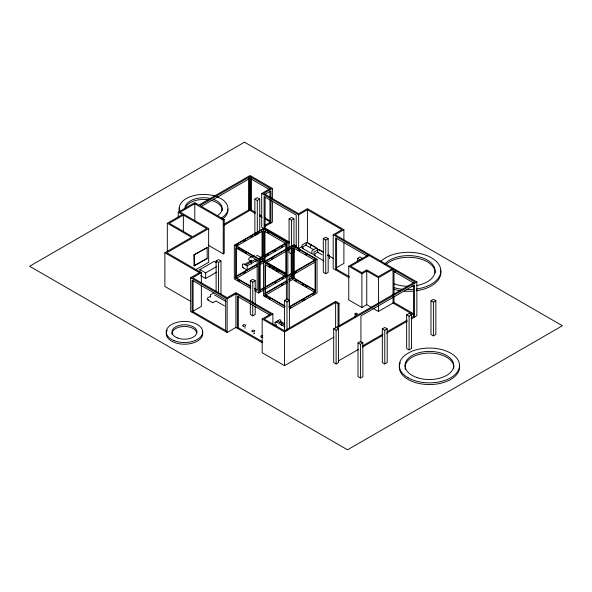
<?xml version="1.0" encoding="UTF-8"?>
<svg xmlns="http://www.w3.org/2000/svg" width="592" height="592" viewBox="0 0 592 592"><rect width="100%" height="100%" fill="white"/><g stroke="black" fill="none" stroke-linecap="round" stroke-linejoin="round"><path stroke-width="0.89" d="M247.256 265.808L247.101 270.041L242.431 267.347L242.431 264.321L243.379 263.773L247.256 265.808L257.283 260.021M251.489 264.062L251.548 262.478L250.919 262.004L250.586 262.374M255.855 261.538L255.996 260.835M246.191 265.512L246.716 264.432L255.293 259.481M306.36 242.72L305.997 245.206L313.901 249.772M244.984 328.345L244.984 327.42M178.251 217.627L178.251 212.165L194.79 202.612L198.927 205.002L250.009 175.506L272.387 188.426L272.387 199.363M208.229 245.199L223.251 253.872L224.227 253.309L224.227 219.602L223.251 220.165L194.79 203.737L180.197 212.165L208.658 228.593L208.658 262.3L196.026 269.589M167.307 251.496L167.307 223.258L182.388 214.548L178.251 212.165M183.357 215.111L169.253 223.258L192.6 236.741L206.712 228.593L183.357 215.111L183.357 231.509M289.177 243.06L261.686 227.187L261.686 193.488L270.44 188.426L250.009 176.631L199.904 205.565L224.227 219.602M201.361 206.401L249.521 178.599L249.521 210.619L248.551 210.056L224.072 224.183M272.387 188.426L263.625 193.488L298.657 213.705L307.411 208.65L343.9 229.718L343.9 239.738M256.092 233.507L254.871 232.804L254.871 199.104L257.305 197.698L259.74 199.104L259.74 230.984M265.09 194.324L270.929 190.957L270.929 198.276M190.779 301.409L164.872 286.454L164.872 252.747L191.63 237.296L167.307 223.258M208.658 228.593L166.818 252.747L201.361 272.69L201.361 283.62M254.871 199.104L257.305 200.503L259.74 199.104M224.257 225.204L250.009 210.338L255.167 213.312M255.359 212.306L251.467 210.056L250.497 210.619L250.497 178.599L269.952 189.832M193.961 254.871L207.17 247.597L207.17 258.438L194.265 265.889L193.961 254.871L207.17 247.597M193.961 265.712L207.17 258.438M264.846 225.36L270.44 222.133L265.283 219.158M265.09 226.344L272.387 222.133L272.387 201.184M250.793 288.459L234.321 278.943L234.321 245.236L263.507 228.386L287.83 242.431L287.83 247.893M263.507 228.949L235.29 245.236L258.645 258.719L286.861 242.431L263.507 228.949L263.507 256.277M289.362 242.047L265.09 228.031L264.113 228.593L264.113 196.574L296.222 215.111L296.222 247.13M236.571 245.621L238.169 244.703M243.741 241.484L245.332 240.567M250.904 237.348L252.495 236.43M254.886 235.054L256.477 234.129M258.068 233.211L259.659 232.293M236.267 246.361L262.537 231.198L262.537 256.935M199.918 272.801L199.918 269.589L214.126 261.39L216.272 262.626M216.117 291.96L216.117 260.983L218.552 259.585L220.979 260.983L220.979 294.69M291.523 248.499L291.523 253.968L289.088 252.562L289.088 218.855L291.523 217.449L293.95 218.855L293.95 246.183M261.686 193.488L298.657 214.829L307.411 209.775L341.954 229.718L333.192 234.772L333.192 268.479L349.139 277.685M262.419 342.768L235.897 327.457L227.143 332.512L190.654 311.451L190.654 277.744L199.415 272.69L164.872 252.747M216.117 260.983L218.552 262.389L220.979 260.983M289.088 218.855L291.523 220.261L293.95 218.855M201.361 272.69L192.6 277.744L227.143 297.687L235.897 292.633L272.875 313.975L272.875 324.904M199.918 269.589L205.639 272.89L216.687 266.511M200.636 275.62L205.639 278.506L216.687 272.128M254.22 255.145L248.818 258.26L248.818 259.821L251.208 261.198M256.447 255.981L257.357 255.455L261.546 257.868M244.133 264.646L252 260.103M234.321 245.236L258.645 259.281L287.83 242.431M284.782 276.212L260.103 290.457L259.614 290.176L259.614 259.844L261.205 258.926M266.777 255.707L268.376 254.789M273.948 251.57L275.539 250.653M281.111 247.434L282.702 246.516M259.614 259.844L260.103 260.125L286.373 244.955L286.373 275.295M257.268 264.01L235.779 276.412L236.267 276.693L256.965 264.75M259.659 262.626L262.049 261.25L262.537 261.531L262.537 258.771M259.348 263.366L262.537 261.531M254.804 289.088L257.18 290.457L257.18 260.125L235.779 247.767L235.779 278.099L236.267 277.818L250.534 286.062M243.786 273.474L245.362 272.564M236.075 278.492L257.239 266.274M259.592 264.913L263.507 262.656M292.7 245.798L264.483 262.093L287.83 275.569L316.047 259.281L292.7 245.798L292.7 279.505L314.493 292.085M271.336 259.259L273.726 257.875M285.662 250.986L287.253 250.068M213.897 292.803L210.404 294.816L210.404 297.088M265.453 263.211L291.723 248.048L291.723 278.381L289.333 279.757M315.077 290.739L293.669 278.381L293.669 248.048L294.157 247.767L294.157 278.099L315.558 290.457M210.5 296.266L207.326 298.102L207.326 299.656L212.728 302.771L215.902 300.936L224.56 305.938M301.839 246.694L298.657 248.536L298.657 214.829M306.182 244.888L303.06 246.694L303.06 248.655L311.799 253.702M212.772 302.283L212.343 302.283M250.335 301.691L250.335 280.741L252.762 279.335L255.196 280.741L255.196 304.421M323.306 238.613L325.733 237.207L328.168 238.613L328.168 272.313L325.733 273.719L323.306 272.313L323.306 238.613L325.733 240.012L328.168 238.613M250.335 280.741L252.762 282.147L255.196 280.741M343.9 229.718L335.139 234.772L416.872 281.955L416.872 315.662L411.24 318.91M190.654 277.744L227.143 298.812L235.897 293.75L270.929 313.975L262.167 319.029L262.167 352.736L284.545 365.656L334.029 337.085M318.082 252.014L314.959 253.82L314.959 255.781L323.698 260.828M259.614 290.176L263.595 287.882M265.186 286.957L285.092 275.472M258.645 292.426L260.214 291.523M275.102 282.924L276.671 282.014M282.155 278.847L283.723 277.944M254.723 290.724L258.645 292.988L263.373 290.25M264.957 289.34L287.046 276.59M317.023 259.281L292.7 245.236L263.507 262.093L287.83 276.131L317.023 259.281L317.023 292.988L289.407 308.928M291.19 275.317L292.781 274.399M294.379 273.482L296.762 272.098M286.461 280.86L264.964 293.269L265.453 293.551L286.95 281.141M288.852 279.476L291.234 278.099L291.723 278.381M286.373 299.959L286.373 276.975L264.964 264.617L264.964 294.949L265.453 294.668L285.27 306.116M281.651 285.322L283.228 284.412M293.669 278.381L294.157 278.099M266.045 294.89L287.209 282.673M289.562 281.318L292.7 279.505M250.335 303.511L250.335 314.441L252.762 315.847L255.196 314.441L255.196 306.249M226.655 331.106L225.685 331.668L225.685 299.648L192.119 280.275L192.119 312.287L193.088 311.732L193.088 280.623M336.73 267.554L343.9 263.418L343.9 242.468M349.317 276.664L336.604 269.316L335.627 269.878L335.627 237.858L367.425 256.218M284.545 331.468L284.545 300.492L286.979 299.093L289.414 300.492L289.414 327.82M357.516 261.094L357.516 258.364L359.951 256.958L362.385 258.364M262.611 341.754L238.332 327.739L237.362 328.301L237.362 296.281L269.464 314.818M284.545 300.492L286.979 301.898L289.414 300.492M371.436 307.403L366.759 304.71L361.897 307.514L348.762 299.929L348.762 266.23L368.224 254.997M369.193 255.559L350.708 266.23L361.897 272.69L366.759 269.878L378.436 276.619L392.059 268.753M272.875 313.975L264.113 319.029L284.545 330.824L335.627 301.335L339.031 303.304L339.031 326.074M288.807 307.026L315.077 291.863L315.558 292.145L315.558 261.812L289.288 276.975L289.288 307.307L315.558 292.145M289.399 308.373L290.968 307.47M302.719 300.677L305.072 299.323M312.909 294.794L314.478 293.891M275.08 325.348L275.08 322.322L279.75 319.628L280.689 320.168L280.815 322.522M348.762 266.23L361.897 273.815L366.759 271.003L378.436 277.744L393.029 269.316L393.029 294.786M279.357 322.544L280.941 321.626L284.878 323.898M262.167 319.029L284.545 331.949L335.627 302.46L338.062 303.866L339.031 303.304M355.089 317.342L355.089 313.693L356.058 313.131L358.493 314.537L414.925 281.955L333.192 234.772M416.872 281.955L337.085 328.02L338.543 328.863L338.543 362.563L336.115 363.969L333.681 362.563L333.681 328.863L357.516 315.099L355.089 313.693M333.681 328.863L336.115 330.269L338.543 328.863M372.99 308.306L378.436 311.451L394.006 302.46L413.823 313.901M358.005 342.901L360.439 341.503L362.866 342.901L362.866 376.608L360.439 378.014L358.005 376.608L358.005 342.901L360.439 344.307L362.866 342.901M382.328 328.863L384.763 327.457L387.198 328.863L387.198 362.563L384.763 363.969L382.328 362.563L382.328 328.863L384.763 330.269L387.198 328.863M406.652 314.818L409.087 313.412L411.521 314.818L411.521 348.525L409.087 349.924L406.652 348.525L406.652 314.818L409.087 316.224L411.521 314.818M430.976 300.773L433.411 299.367L435.845 300.773L435.845 334.48L433.411 335.886L430.976 334.48L430.976 300.773L433.411 302.179L435.845 300.773M362.348 346.017L383.113 334.029M387.109 331.72L407.074 320.191M411.07 317.889L413.46 316.505L414.437 317.068L414.437 285.048L360.928 315.943L360.928 342.472M338.676 360.809L358.537 349.339M362.519 347.038L382.491 335.509M386.48 333.207L407.252 321.219M311.362 244.999L310.371 246.065L310.371 247.737M253.768 333.977L254.449 333.392L254.123 332.911M317.571 250.801L317.571 248.529L315.506 248.455L311.984 250.697L311.806 253.62L312.902 254.249M327.406 255.581L329.47 255.655L329.47 258.682M275.08 322.322L277.167 322.411L284.87 326.865M393.029 271.003L414.437 283.361M357.516 258.364L359.951 259.77M259.252 214.548L261.583 215.895M264.698 217.693L270.144 220.838M317.571 248.529L306.76 242.283L302.09 244.984L302.09 248.011L303.193 248.647M306.989 242.468L315.603 247.441M323.291 252.088L318.651 249.41L313.982 252.111L313.982 255.137L315.092 255.774M327.924 254.767L329.47 255.655M318.888 249.595L323.195 252.088M259.836 216.013L262.167 217.36M316.831 248.914L319.969 250.727M328.604 255.714L333.318 258.438M322.203 254.826L317.889 252.333L317.734 251.541M294.061 244.762L296.414 246.117M293.876 245.776L298.05 248.181M413.645 314.922L393.029 303.023L393.029 296.622M267.347 232.286L268.931 233.204M298.116 250.053L299.707 250.971M305.257 254.175L306.841 255.093M285.884 243.556L264.483 231.198L264.483 255.093M293.669 248.048L315.077 260.406M285.884 244.674L286.373 244.955M291.723 248.048L291.234 247.767L291.234 273.504M266.555 262.167L286.373 273.608L285.884 273.889L264.483 261.531L264.483 256.935M295.053 280.305L296.622 281.207M302.112 284.382L303.681 285.285M305.25 286.188L306.819 287.098M237.851 248.403L240.226 249.772M241.817 250.69L243.401 251.607M244.984 252.518L246.568 253.435M268.627 266.171L271.003 267.54M272.586 268.457L274.177 269.375M275.761 270.285L278.136 271.661M254.501 288.348L256.876 289.717M235.779 278.099L250.838 286.794M264.964 294.949L284.789 306.397M237.629 280.29L239.183 281.193M264.483 295.793L266.814 297.14M268.376 298.042L269.93 298.938M284.693 308.025L263.507 295.793L263.507 258.097M277.692 321.027L284.826 325.141M214.511 294.912L226.04 301.565M225.855 330.647L192.6 311.451L201.361 306.39L201.361 285.44M282.273 323.854L281.903 323.454L281.311 323.95L281.37 325.541M311.303 244.962L311.377 245.754M433.411 302.179L433.411 335.886M413.46 285.403L413.46 316.505M409.087 316.224L409.087 349.924M395.463 270.722L395.463 272.409M394.006 271.358L394.006 294.342M394.006 296.178L394.006 302.46M384.763 330.269L384.763 363.969M378.436 277.744L378.436 303.252M378.436 305.072L378.436 311.451M366.759 271.003L366.759 304.71M361.897 273.815L361.897 307.514M360.439 344.307L360.439 378.014M338.062 303.866L338.062 326.636M336.604 238.213L336.604 269.316M336.115 330.269L336.115 363.969M335.627 302.46L335.627 327.968M325.733 240.012L325.733 273.719M315.077 261.531L315.077 291.863M307.411 209.775L307.411 242.565M293.95 248.004L293.95 252.562M291.523 220.261L291.523 246.679M291.234 275.339L291.234 278.099M287.83 249.72L287.83 275.221M287.83 276.131L287.83 299.818M286.979 301.898L286.979 330.136M285.884 244.474L285.884 249.276M285.884 250.904L285.884 275.014M284.545 331.949L284.545 365.656M276.183 324.372L276.183 325.926M270.929 200.103L270.929 222.977L269.952 222.414L269.952 198.979M269.952 191.312L269.952 197.713M265.453 265.053L265.453 294.668M265.09 196.929L265.09 228.031M264.964 230.917L264.964 261.25M262.049 230.917L262.049 257.572M262.049 259.407L262.049 261.25M260.103 260.125L260.103 290.457M258.645 259.281L258.645 292.988M257.305 200.503L257.305 234.21M252.762 282.147L252.762 303.097M252.762 304.917L252.762 315.847M251.467 178.037L251.467 210.056M250.009 176.631L250.009 210.338M248.551 178.037L248.551 210.056M238.332 296.636L238.332 327.739M236.267 247.486L236.267 277.818M235.897 293.75L235.897 327.457M227.143 298.812L227.143 332.512M223.251 220.165L223.251 253.872M218.552 262.389L218.552 293.358M208.761 299.781L208.332 299.781M205.639 272.89L205.639 278.506M194.79 203.737L194.79 221.045M194.265 255.048L194.265 265.889M202.42 331.742A18.256 10.538 0 0 1 183.069 344.181A18.256 10.538 0 0 1 167.262 330.173M172.043 334.376A12.491 7.215 0 0 1 182.721 326.54A12.491 7.215 0 0 1 196.759 332.356M227.853 209.035A24.383 14.075 0 0 1 222.155 219.299M179.443 212.269A24.383 14.075 0 0 1 179.457 208.051M440.552 270.122A32.338 18.67 0 0 1 416.583 290.731M412.898 291.146A32.338 18.67 0 0 1 404.454 291.175M400.762 290.776A32.338 18.67 0 0 1 393.732 289.259M459.362 365.345A30.125 17.39 0 0 1 430.976 384.534A30.125 17.39 0 0 1 399.274 367.166M399.437 365.345A30.125 17.39 0 0 1 400.303 362.659M405.335 369.364A24.368 14.067 0 0 1 405.069 367.898M405.069 366.433A24.368 14.067 0 0 1 431.309 353.135A24.368 14.067 0 0 1 453.635 368.631M386.036 264.469A26.573 15.34 0 0 1 416.161 257.957A26.573 15.34 0 0 1 435.083 272.979M185.052 208.976A18.626 10.752 0 0 1 208.473 199.822M211.063 200.355A18.626 10.752 0 0 1 222.155 210.715M216.761 196.655A24.383 14.075 0 0 1 221.445 218.056M179.724 211.47A24.383 14.075 0 0 1 188.929 197.232A24.383 14.075 0 0 1 215.192 196.122M213.638 199.452A18.626 10.752 0 0 1 217.442 215.658M184.956 207.97A18.626 10.752 0 0 1 211.063 198.653M380.737 261.39A32.338 18.67 0 0 1 434.395 259.762A32.338 18.67 0 0 1 416.583 289.029M412.898 289.444A32.338 18.67 0 0 1 406.127 289.569M402.604 289.303A32.338 18.67 0 0 1 393.732 287.557M384.881 263.936A26.573 15.34 0 0 1 428.874 261.087A26.573 15.34 0 0 1 416.361 285.61M413.823 285.98A26.573 15.34 0 0 1 412.113 286.151M408.65 286.291A26.573 15.34 0 0 1 394.065 283.827M262.811 337.285A1.458 0.844 0 0 1 260.791 336.508A1.458 0.844 0 0 1 262.811 335.731M244.489 142.198L29.6 266.259L347.511 449.802L562.4 325.741L244.489 142.198M243.356 267.303L243.356 267.732L243.356 267.303M174.159 340.666A18.256 10.538 0 0 0 202.671 332.785A18.256 10.538 0 0 0 176.594 322.47A18.256 10.538 0 0 0 174.159 340.666M177.415 337.928A12.491 7.215 0 0 0 196.929 332.534A12.491 7.215 0 0 0 179.08 325.467A12.491 7.215 0 0 0 177.415 337.928M417.219 377.644A24.368 14.067 0 0 0 453.768 365.464A24.368 14.067 0 0 0 417.219 353.276A24.368 14.067 0 0 0 417.219 377.644M408.095 377.763A30.125 17.39 0 0 0 458.504 369.963A30.125 17.39 0 0 0 421.6 348.658A30.125 17.39 0 0 0 408.095 377.763M243.046 326.014A1.458 0.844 0 0 0 245.554 325.822A1.458 0.844 0 0 0 244.015 324.668A1.458 0.844 0 0 0 243.046 326.014M252.185 331.505A1.458 0.844 0 0 0 254.693 331.313A1.458 0.844 0 0 0 253.154 330.158A1.458 0.844 0 0 0 252.185 331.505"/></g></svg>
